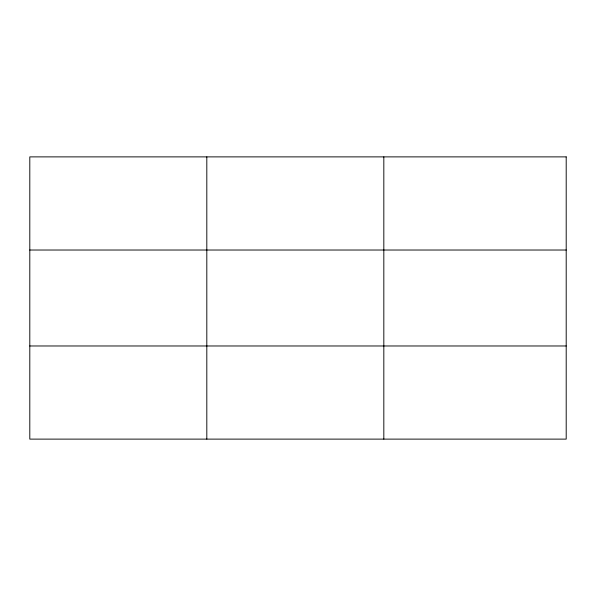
<?xml version="1.0" encoding="UTF-8"?>
<svg xmlns="http://www.w3.org/2000/svg" width="596" height="596" viewBox="0 0 596 596"><rect width="100%" height="100%" fill="white"/><g stroke="black" fill="none" stroke-linecap="round" stroke-linejoin="round"><path stroke-width="0.89" d="M206.812 439.118L206.812 156.882M383.824 439.118L383.824 156.882M29.8 250.022L566.2 250.022M29.8 345.978L566.2 345.978M566.2 156.882L566.2 439.118L29.8 439.118L29.8 156.882L566.2 156.882"/></g></svg>
